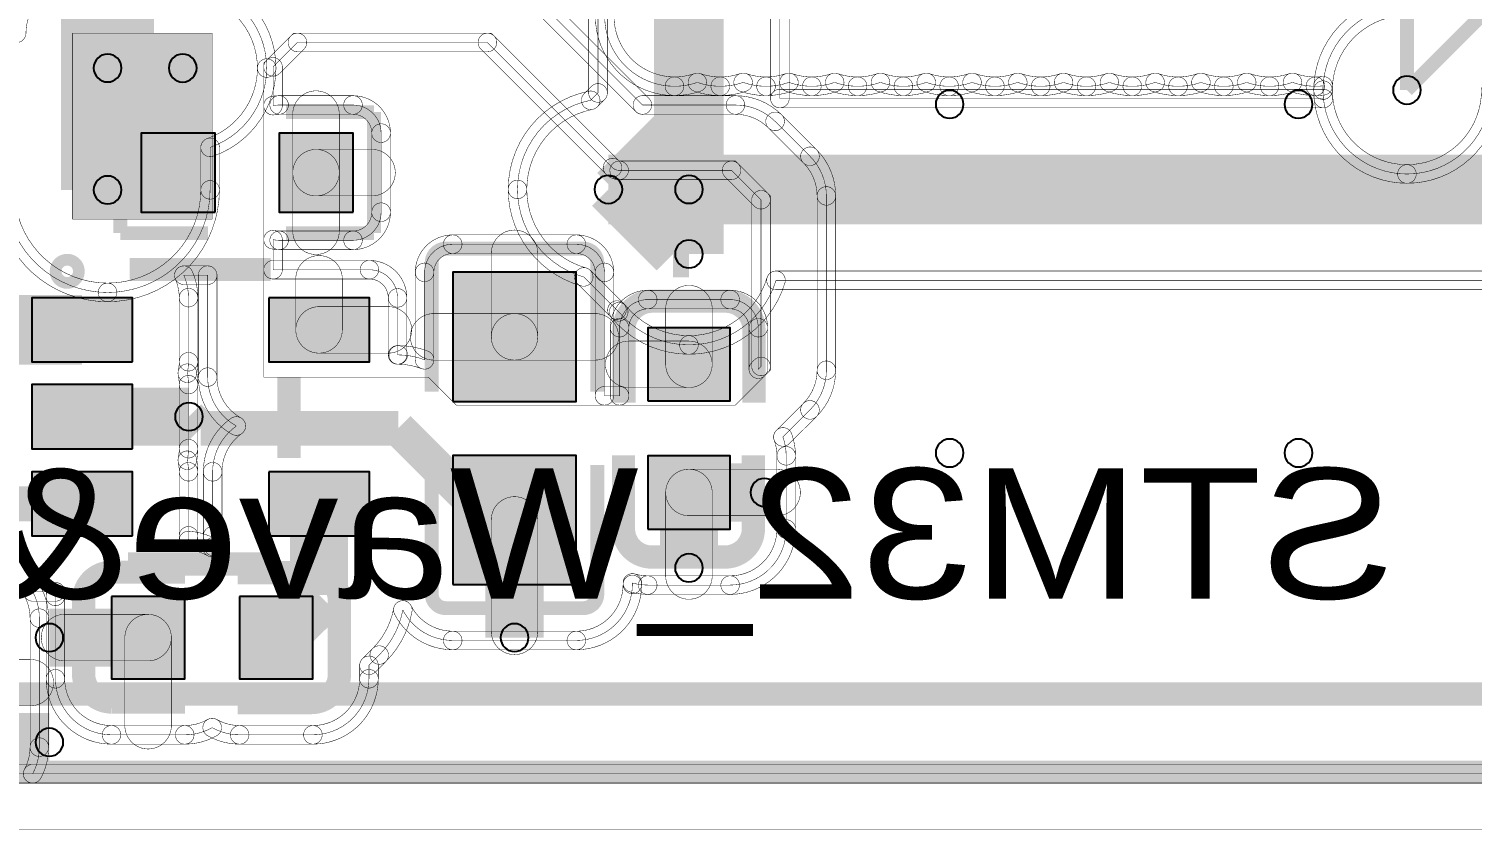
# Model space of a CAD drawing. Header units: millimetres. Extents: x -4.3 to 69.9, y 0.1 to 36.1.
# Drawn here: x 24.41 to 40.18, y 0.06 to 8.81 of the extents above; entities that cross this region are included whole.
import ezdxf
from ezdxf.enums import TextEntityAlignment as Align

# ---------------------------------------------------------------- set-up
doc = ezdxf.new("R2010")
doc.units = ezdxf.units.MM
for name, color, linetype, true_color in [('Bottom Layer', 7, 'Continuous', 0x0000ff), ('Bottom Silkscreen Layer', 7, 'Continuous', 0x66cc33), ('Hole Layer', 7, 'Continuous', 0x222222), ('Top Layer', 7, 'Continuous', 0xff0000), ('Top Silkscreen Layer', 7, 'Continuous', 0xffcc00)]:
    doc.layers.add(name, color=color, linetype=linetype, true_color=true_color)
doc.styles.get("Standard").update_dxf_attribs({"font": 'arial.ttf'})

msp = doc.modelspace()

# ---------------------------------------------------------------- hatches: boundary and pattern name
at = {"layer": 'Top Layer'}
for points in [[(24.892, 8.763), (24.892, 6.731), (26.416, 6.731), (26.416, 8.763)], [(26.447, 6.807), (26.447, 7.671), (25.64, 7.671), (25.64, 6.807)], [(27.954, 6.807), (27.954, 7.671), (27.147, 7.671), (27.147, 6.807)], [(29.043, 4.74), (30.393, 4.74), (30.393, 6.15), (29.043, 6.15)], [(25.545, 5.173), (25.545, 5.873), (24.445, 5.873), (24.445, 5.173)], [(27.033, 5.871), (27.033, 5.171), (28.133, 5.171), (28.133, 5.871)], [(31.173, 4.745), (32.073, 4.745), (32.073, 5.545), (31.173, 5.545)], [(25.545, 4.223), (25.545, 4.923), (24.445, 4.923), (24.445, 4.223)], [(29.043, 2.74), (30.393, 2.74), (30.393, 4.15), (29.043, 4.15)], [(31.173, 3.345), (32.073, 3.345), (32.073, 4.145), (31.173, 4.145)], [(25.545, 3.271), (25.545, 3.971), (24.445, 3.971), (24.445, 3.271)], [(27.033, 3.971), (27.033, 3.271), (28.133, 3.271), (28.133, 3.971)], [(25.316, 2.609), (25.316, 1.709), (26.116, 1.709), (26.116, 2.609)], [(26.716, 2.609), (26.716, 1.709), (27.516, 1.709), (27.516, 2.609)]]:
    msp.add_hatch(color=256, dxfattribs=at).paths.add_polyline_path(points)

# ---------------------------------------------------------------- linework, layer by layer
at = {"layer": 'Bottom Layer', "const_width": 0.00508}
msp.add_lwpolyline([(-0.127, 0.058), (69.873, 0.058), (69.873, 36.057), (-0.127, 36.057)], close=True, dxfattribs=at)
at = {"layer": 'Bottom Layer'}
for points, const_width in [([(25.273, 8.382), (25.273, 15.24)], 1.016), ([(31.623, 10.055), (31.623, 7.878)], 0.762), ([(39.465, 8.141), (40.341, 9.017)], 0.152), ([(25.273, 8.382), (25.273, 7.051)], 1.016), ([(25.273, 8.382), (26.094, 8.382)], 0.508), ([(31.623, 7.878), (31.623, 7.056)], 0.762), ([(31.623, 7.878), (30.801, 7.056)], 0.508), ([(30.744, 7.056), (30.801, 7.056)], 0.762), ([(30.801, 7.056), (31.623, 7.056)], 0.762), ([(31.623, 6.35), (31.623, 7.056)], 0.762), ([(31.623, 7.056), (41.317, 7.056)], 0.762), ([(30.744, 7.056), (31.449, 6.35)], 0.508), ([(31.449, 6.35), (31.623, 6.35)], 0.508), ([(67.018, 0.671), (0.485, 0.671)], 0.00508)]:
    msp.add_lwpolyline(points, dxfattribs=dict(at, const_width=const_width))
at = {"layer": 'Bottom Layer', "const_width": 0.00508}
for points in [[(40.341, 9.705, 0.198912), (39.854, 9.504), (39.854, 9.504), (39.407, 9.056, 0.395676), (38.548, 8.141, 0.025282), (38.553, 8.049), (32.616, 8.049), (32.616, 10.055), (32.616, 10.055), (32.616, 11.076), (32.749, 10.943), (32.749, 10.943, 0.198912), (33.236, 10.742), (39.101, 10.742, 0.3173), (39.965, 10.132, 0.414214), (40.882, 11.049, 0.146428)], [(24.153, 7.051, 0.414214), (25.273, 5.93, 0.414214), (26.393, 7.051), (26.393, 7.515, 0.32004), (27.011, 8.382, 0.32004), (26.393, 9.249)], [(30.63, 9.167), (30.63, 8.11), (30.55, 8.03, 0.357737), (29.751, 7.056, 0.336022), (30.475, 6.099), (30.837, 5.738), (30.837, 5.738, 0.00802), (30.857, 5.718, 0.223962), (31.623, 5.357, 0.330554), (32.574, 6.062), (41.317, 6.062)]]:
    msp.add_lwpolyline(points, format="xyb", dxfattribs=at)
for points in [[(32.718, 8.049, -1), (32.515, 8.049), (32.515, 10.055, -1), (32.718, 10.055)], [(26.426, 9.345, -0.32004), (27.113, 8.382, -1), (26.91, 8.382, 0.32004), (26.36, 9.153, -1)], [(30.528, 9.167, -1), (30.732, 9.167), (30.732, 8.11, -1), (30.528, 8.11)], [(38.447, 8.141, -0.395676), (39.4, 9.158, -1), (39.413, 8.955, 0.395676), (38.65, 8.141, -1)], [(27.113, 8.382, -0.32004), (26.426, 7.419, -1), (26.36, 7.611, 0.32004), (26.91, 8.382, -1)], [(30.622, 7.958, -1), (30.478, 8.101), (30.558, 8.182, -1), (30.702, 8.038)], [(38.452, 8.038, -0.025282), (38.447, 8.141, -1), (38.65, 8.141, 0.025282), (38.654, 8.059, -1)], [(29.649, 7.056, -0.357737), (30.53, 8.129, -1), (30.57, 7.93, 0.357737), (29.852, 7.056, -1)], [(32.616, 7.947, -1), (32.616, 8.15), (38.553, 8.15, -1), (38.553, 7.947)], [(26.495, 7.051, -1), (26.292, 7.051), (26.292, 7.515, -1), (26.495, 7.515)], [(25.273, 5.829, -0.414214), (24.051, 7.051, -1), (24.255, 7.051, 0.414214), (25.273, 6.032, -1)], [(26.495, 7.051, -0.414214), (25.273, 5.829, -1), (25.273, 6.032, 0.414214), (26.292, 7.051, -1)], [(30.447, 6.002, -0.336022), (29.649, 7.056, -1), (29.852, 7.056, 0.336022), (30.502, 6.197, -1)], [(30.403, 6.028, -1), (30.547, 6.171), (30.909, 5.809, -1), (30.765, 5.666)], [(32.671, 6.033, -0.330554), (31.623, 5.255, -1), (31.623, 5.458, 0.330554), (32.476, 6.092, -1)], [(32.574, 5.961, -1), (32.574, 6.164), (41.317, 6.164, -1), (41.317, 5.961)], [(30.765, 5.666, -1), (30.909, 5.809), (30.909, 5.809, -1), (30.765, 5.666)], [(30.787, 5.644, -0.00802), (30.765, 5.666, -1), (30.909, 5.809, 0.00802), (30.926, 5.792, -1)], [(31.623, 5.255, -0.223962), (30.778, 5.654, -1), (30.935, 5.783, 0.223962), (31.623, 5.458, -1)], [(0.485, 0.57, -1), (0.485, 0.773), (67.018, 0.773, -1), (67.018, 0.57)]]:
    msp.add_lwpolyline(points, format="xyb", close=True, dxfattribs=at)
at = {"layer": 'Hole Layer'}
for points in [[(25.121, 8.382, 1), (25.425, 8.382), (25.425, 8.382, 1), (25.121, 8.382)], [(25.942, 8.382, 1), (26.247, 8.382), (26.247, 8.382, 1), (25.942, 8.382)], [(39.313, 8.141, 1), (39.617, 8.141), (39.617, 8.141, 1), (39.313, 8.141)], [(34.318, 7.986, 1), (34.623, 7.986), (34.623, 7.986, 1), (34.318, 7.986)], [(38.128, 7.986, 1), (38.433, 7.986), (38.433, 7.986, 1), (38.128, 7.986)], [(25.121, 7.05, 1), (25.426, 7.05), (25.426, 7.05, 1), (25.121, 7.05)], [(30.591, 7.056, 1), (30.896, 7.056), (30.896, 7.056, 1), (30.591, 7.056)], [(31.471, 7.056, 1), (31.775, 7.056), (31.775, 7.056, 1), (31.471, 7.056)], [(31.471, 6.35, 1), (31.775, 6.35), (31.775, 6.35, 1), (31.471, 6.35)], [(26.01, 4.573, 1), (26.314, 4.573), (26.314, 4.573, 1), (26.01, 4.573)], [(34.318, 4.176, 1), (34.623, 4.176), (34.623, 4.176, 1), (34.318, 4.176)], [(38.128, 4.176, 1), (38.433, 4.176), (38.433, 4.176, 1), (38.128, 4.176)], [(32.295, 3.745, 1), (32.599, 3.745), (32.599, 3.745, 1), (32.295, 3.745)], [(31.471, 2.921, 1), (31.775, 2.921), (31.775, 2.921, 1), (31.471, 2.921)], [(24.486, 2.159, 1), (24.79, 2.159), (24.79, 2.159, 1), (24.486, 2.159)], [(29.566, 2.159, 1), (29.87, 2.159), (29.87, 2.159, 1), (29.566, 2.159)], [(24.486, 1.016, 1), (24.79, 1.016), (24.79, 1.016, 1), (24.486, 1.016)]]:
    msp.add_lwpolyline(points, format="xyb", dxfattribs=at)
at = {"layer": 'Top Layer', "const_width": 0.00508}
for points in [[(-0.127, 36.057), (-0.127, 0.058), (69.873, 0.058), (69.873, 36.057)], [(24.892, 8.763), (24.892, 6.731), (26.416, 6.731), (26.416, 8.763)], [(26.979, 5.005), (26.979, 8.437), (27.305, 8.763), (29.464, 8.763), (30.861, 7.366), (32.131, 7.366), (32.512, 6.985), (32.512, 5.08), (32.131, 4.699), (29.083, 4.699), (28.777, 5.005)]]:
    msp.add_lwpolyline(points, close=True, dxfattribs=at)
at = {"layer": 'Top Layer'}
for points, const_width in [([(39.465, 9.595), (39.465, 8.141)], 0.152), ([(23.368, 5.523), (24.995, 5.523)], 0.762), ([(24.995, 4.573), (26.162, 4.573)], 0.635), ([(26.29, 4.445), (26.162, 4.573)], 0.381), ([(26.29, 4.445), (28.448, 4.445)], 0.381), ([(28.448, 4.445), (29.448, 3.445)], 0.381), ([(31.623, 3.745), (31.623, 2.921)], 0.635), ([(31.623, 3.745), (32.447, 3.745)], 0.635), ([(24.995, 3.621), (23.287, 3.621)], 0.381), ([(27.583, 2.626), (27.583, 3.621)], 0.635), ([(29.448, 3.445), (29.718, 3.445)], 0.381), ([(29.718, 3.445), (29.718, 2.159)], 0.635), ([(27.116, 2.159), (27.583, 2.626)], 0.635), ([(25.716, 2.159), (24.638, 2.159)], 0.635), ([(23.892, 1.016), (24.638, 1.016)], 0.635)]:
    msp.add_lwpolyline(points, dxfattribs=dict(at, const_width=const_width))
at = {"layer": 'Top Layer', "const_width": 0.00508}
for points in [[(24.178, 8.763, -0.414214), (24.892, 9.477, -1), (24.892, 9.274, 0.414214), (24.382, 8.763, -1)], [(29.825, 9.124, -1), (29.969, 9.268), (31.186, 8.05, -1), (31.043, 7.906)], [(31.465, 8.081, -0.414214), (30.601, 8.945, -1), (30.805, 8.945, 0.414214), (31.465, 8.285, -1)], [(27.152, 8.323, -1), (27.009, 8.467), (27.275, 8.733, -1), (27.419, 8.59)], [(27.347, 8.56, -1), (27.347, 8.763), (29.422, 8.763, -1), (29.422, 8.56)], [(29.35, 8.59, -1), (29.494, 8.733), (30.861, 7.366, -1), (30.717, 7.222)], [(30.866, 5.545), (30.866, 4.801), (30.7, 4.801), (30.7, 6.15, 0.414214), (30.393, 6.457), (29.043, 6.457), (29.043, 6.457, 0.414214), (28.736, 6.15), (28.736, 5.194, 0.091891), (28.448, 5.248), (28.44, 5.248), (28.44, 5.871, 0.414214), (28.133, 6.178), (27.081, 6.178), (27.081, 6.507, 0.054727), (27.147, 6.5), (27.954, 6.5), (27.954, 6.5, 0.414214), (28.261, 6.807), (28.261, 7.671), (28.261, 7.671, 0.414214), (27.954, 7.978), (27.147, 7.978), (27.147, 7.978, 0.054727), (27.081, 7.971), (27.081, 8.395), (27.347, 8.661), (29.422, 8.661), (30.789, 7.294), (30.789, 7.294, 0.198912), (30.861, 7.264), (30.861, 7.264), (32.089, 7.264), (32.41, 6.943), (32.41, 5.122), (32.38, 5.092), (32.38, 5.545, 0.414214), (32.073, 5.852), (31.173, 5.852), (31.173, 5.852, 0.414214)], [(27.182, 7.971, -1), (26.979, 7.971), (26.979, 8.395, -1), (27.182, 8.395)], [(31.748, 8.129, -0.083726), (31.465, 8.081, -1), (31.465, 8.285, 0.083726), (31.682, 8.321, -1)], [(31.965, 8.081, -0.083726), (31.682, 8.129, -1), (31.748, 8.321, 0.083726), (31.965, 8.285, -1)], [(32.248, 8.129, -0.08377), (31.965, 8.081, -1), (31.965, 8.285, 0.08377), (32.182, 8.321, -1)], [(32.465, 8.081, -0.08377), (32.182, 8.129, -1), (32.248, 8.321, 0.08377), (32.465, 8.285, -1)], [(32.748, 8.129, -0.083726), (32.465, 8.081, -1), (32.465, 8.285, 0.083726), (32.682, 8.321, -1)], [(32.965, 8.081, -0.083726), (32.682, 8.129, -1), (32.748, 8.321, 0.083726), (32.965, 8.285, -1)], [(33.248, 8.129, -0.08377), (32.965, 8.081, -1), (32.965, 8.285, 0.08377), (33.182, 8.321, -1)], [(33.465, 8.081, -0.08377), (33.182, 8.129, -1), (33.248, 8.321, 0.08377), (33.465, 8.285, -1)], [(33.748, 8.129, -0.083726), (33.465, 8.081, -1), (33.465, 8.285, 0.083726), (33.682, 8.321, -1)], [(33.965, 8.081, -0.083726), (33.682, 8.129, -1), (33.748, 8.321, 0.083726), (33.965, 8.285, -1)], [(34.248, 8.129, -0.08377), (33.965, 8.081, -1), (33.965, 8.285, 0.08377), (34.182, 8.321, -1)], [(34.465, 8.081, -0.08377), (34.182, 8.129, -1), (34.248, 8.321, 0.08377), (34.465, 8.285, -1)], [(34.748, 8.129, -0.083726), (34.465, 8.081, -1), (34.465, 8.285, 0.083726), (34.682, 8.321, -1)], [(34.965, 8.081, -0.083726), (34.682, 8.129, -1), (34.748, 8.321, 0.083726), (34.965, 8.285, -1)], [(35.248, 8.129, -0.08377), (34.965, 8.081, -1), (34.965, 8.285, 0.08377), (35.182, 8.321, -1)], [(35.465, 8.081, -0.08377), (35.182, 8.129, -1), (35.248, 8.321, 0.08377), (35.465, 8.285, -1)], [(35.748, 8.129, -0.083726), (35.465, 8.081, -1), (35.465, 8.285, 0.083726), (35.682, 8.321, -1)], [(35.965, 8.081, -0.083726), (35.682, 8.129, -1), (35.748, 8.321, 0.083726), (35.965, 8.285, -1)], [(36.248, 8.129, -0.08377), (35.965, 8.081, -1), (35.965, 8.285, 0.08377), (36.182, 8.321, -1)], [(36.465, 8.081, -0.08377), (36.182, 8.129, -1), (36.248, 8.321, 0.08377), (36.465, 8.285, -1)], [(36.748, 8.129, -0.083726), (36.465, 8.081, -1), (36.465, 8.285, 0.083726), (36.682, 8.321, -1)], [(36.965, 8.081, -0.083726), (36.682, 8.129, -1), (36.748, 8.321, 0.083726), (36.965, 8.285, -1)], [(37.248, 8.129, -0.08377), (36.965, 8.081, -1), (36.965, 8.285, 0.08377), (37.182, 8.321, -1)], [(37.465, 8.081, -0.08377), (37.182, 8.129, -1), (37.248, 8.321, 0.08377), (37.465, 8.285, -1)], [(37.748, 8.129, -0.083726), (37.465, 8.081, -1), (37.465, 8.285, 0.083726), (37.682, 8.321, -1)], [(37.965, 8.081, -0.083726), (37.682, 8.129, -1), (37.748, 8.321, 0.083726), (37.965, 8.285, -1)], [(38.248, 8.129, -0.08377), (37.965, 8.081, -1), (37.965, 8.285, 0.08377), (38.182, 8.321, -1)], [(38.465, 8.081, -0.08377), (38.182, 8.129, -1), (38.248, 8.321, 0.08377), (38.465, 8.285, -1)], [(38.561, 8.087, -0.027692), (38.465, 8.081, -1), (38.465, 8.285, 0.027692), (38.538, 8.289, -1)], [(38.447, 8.141, -0.012659), (38.448, 8.193, -1), (38.651, 8.183, 0.012659), (38.65, 8.141, -1)], [(39.465, 7.123, -0.414214), (38.447, 8.141, -1), (38.65, 8.141, 0.414214), (39.465, 7.326, -1)], [(40.484, 8.141, -0.414214), (39.465, 7.123, -1), (39.465, 7.326, 0.414214), (40.28, 8.141, -1)], [(27.058, 8.07, -0.054727), (27.147, 8.08, -1), (27.147, 7.877, 0.054727), (27.103, 7.872, -1)], [(27.147, 7.877, -1), (27.147, 8.08), (27.954, 8.08, -1), (27.954, 7.877)], [(27.147, 7.877, -1), (27.147, 8.08), (27.147, 8.08, -1), (27.147, 7.877)], [(27.804, 7.239, -1), (27.296, 7.239), (27.296, 7.879, -1), (27.804, 7.879)], [(27.954, 8.08, -0.414214), (28.363, 7.671, -1), (28.159, 7.671, 0.414214), (27.954, 7.877, -1)], [(31.115, 7.877, -1), (31.115, 8.08), (32.131, 8.08, -1), (32.131, 7.877)], [(32.131, 8.08, -0.198912), (32.636, 7.871, -1), (32.492, 7.727, 0.198912), (32.131, 7.877, -1)], [(32.492, 7.727, -1), (32.636, 7.871), (33.017, 7.49, -1), (32.873, 7.346)], [(32.492, 7.727, -1), (32.636, 7.871), (32.636, 7.871, -1), (32.492, 7.727)], [(28.363, 6.807, -1), (28.159, 6.807), (28.159, 7.671, -1), (28.363, 7.671)], [(28.159, 7.671, -1), (28.363, 7.671), (28.363, 7.671, -1), (28.159, 7.671)], [(27.55, 6.985, -1), (27.55, 7.493), (28.162, 7.493, -1), (28.162, 6.985)], [(27.296, 7.239, -1), (27.804, 7.239), (27.804, 6.599, -1), (27.296, 6.599)], [(33.017, 7.49, -0.198912), (33.226, 6.985, -1), (33.023, 6.985, 0.198912), (32.873, 7.346, -1)], [(32.873, 7.346, -1), (33.017, 7.49), (33.017, 7.49, -1), (32.873, 7.346)], [(30.717, 7.222, -1), (30.861, 7.366), (30.861, 7.366, -1), (30.717, 7.222)], [(30.861, 7.163, -0.198912), (30.717, 7.222, -1), (30.861, 7.366, -1)], [(30.861, 7.163, -1), (30.861, 7.366), (30.861, 7.366, -1), (30.861, 7.163)], [(30.861, 7.163, -1), (30.861, 7.366), (32.089, 7.366, -1), (32.089, 7.163)], [(32.017, 7.193, -1), (32.161, 7.336), (32.482, 7.015, -1), (32.339, 6.871)], [(32.309, 6.943, -1), (32.512, 6.943), (32.512, 5.122, -1), (32.309, 5.122)], [(33.226, 5.08, -1), (33.023, 5.08), (33.023, 6.985, -1), (33.226, 6.985)], [(33.226, 6.985, -1), (33.023, 6.985), (33.023, 6.985, -1), (33.226, 6.985)], [(28.363, 6.807, -0.414214), (27.954, 6.398, -1), (27.954, 6.601, 0.414214), (28.159, 6.807, -1)], [(27.182, 6.178, -1), (26.979, 6.178), (26.979, 6.507, -1), (27.182, 6.507)], [(27.147, 6.398, -0.054727), (27.058, 6.408, -1), (27.103, 6.606, 0.054727), (27.147, 6.601, -1)], [(27.147, 6.398, -1), (27.147, 6.601), (27.954, 6.601, -1), (27.954, 6.398)], [(27.954, 6.398, -1), (27.954, 6.601), (27.954, 6.601, -1), (27.954, 6.398)], [(28.634, 6.15, -0.414214), (29.043, 6.559, -1), (29.043, 6.356, 0.414214), (28.837, 6.15, -1)], [(29.043, 6.356, -1), (29.043, 6.559), (30.393, 6.559, -1), (30.393, 6.356)], [(29.043, 6.356, -1), (29.043, 6.559), (29.043, 6.559, -1), (29.043, 6.356)], [(29.972, 5.445, -1), (29.464, 5.445), (29.464, 6.358, -1), (29.972, 6.358)], [(30.393, 6.559, -0.414214), (30.802, 6.15, -1), (30.599, 6.15, 0.414214), (30.393, 6.356, -1)], [(27.837, 5.521, -1), (27.329, 5.521), (27.329, 6.079, -1), (27.837, 6.079)], [(26.199, 6.16, -0.103662), (26.259, 5.873, -1), (26.056, 5.873, 0.103662), (26.013, 6.078, -1)], [(26.106, 6.017, -1), (26.106, 6.22), (26.367, 6.22, -1), (26.367, 6.017)], [(26.265, 6.119, -1), (26.468, 6.119), (26.468, 5.005, -1), (26.265, 5.005)], [(27.081, 6.077, -1), (27.081, 6.28), (28.133, 6.28, -1), (28.133, 6.077)], [(28.133, 6.28, -0.414214), (28.542, 5.871, -1), (28.339, 5.871, 0.414214), (28.133, 6.077, -1)], [(28.634, 6.15, -1), (28.837, 6.15), (28.837, 5.194, -1), (28.634, 5.194)], [(30.802, 4.801, -1), (30.599, 4.801), (30.599, 6.15, -1), (30.802, 6.15)], [(26.416, 3.143, 0.112588), (26.155, 3.22, 0.020951), (26.157, 3.271), (26.157, 3.971, 0.051874), (26.144, 4.097, 0.051874), (26.157, 4.223), (26.157, 4.923, 0.05145), (26.144, 5.048, 0.05145), (26.157, 5.173), (26.157, 5.873, 0.103662), (26.106, 6.119), (26.367, 6.119), (26.367, 5.005), (26.367, 5.005, 0.271404), (26.68, 4.471, 0.243501), (26.421, 3.971), (26.421, 3.271, 0.049171), (26.433, 3.152, 0.007732)], [(31.877, 5.145, -1), (31.369, 5.145), (31.369, 5.753, -1), (31.877, 5.753)], [(26.259, 5.173, -1), (26.056, 5.173), (26.056, 5.873, -1), (26.259, 5.873)], [(28.542, 5.248, -1), (28.339, 5.248), (28.339, 5.871, -1), (28.542, 5.871)], [(30.764, 5.545, -0.414214), (31.173, 5.954, -1), (31.173, 5.751, 0.414214), (30.967, 5.545, -1)], [(31.173, 5.751, -1), (31.173, 5.954), (32.073, 5.954, -1), (32.073, 5.751)], [(31.173, 5.751, -1), (31.173, 5.954), (31.173, 5.954, -1), (31.173, 5.751)], [(32.073, 5.954, -0.414214), (32.482, 5.545, -1), (32.279, 5.545, 0.414214), (32.073, 5.751, -1)], [(27.583, 5.267, -1), (27.583, 5.775), (28.341, 5.775, -1), (28.341, 5.267)], [(28.835, 5.191, -1), (28.835, 5.699), (29.718, 5.699, -1), (29.718, 5.191)], [(29.718, 5.191, -1), (29.718, 5.699), (30.601, 5.699, -1), (30.601, 5.191)], [(30.764, 5.545, -1), (30.967, 5.545), (30.967, 4.801, -1), (30.764, 4.801)], [(32.482, 5.092, -1), (32.279, 5.092), (32.279, 5.545, -1), (32.482, 5.545)], [(30.965, 4.891, -1), (30.965, 5.399), (31.623, 5.399, -1), (31.623, 4.891)], [(26.259, 5.173, -0.05145), (26.244, 5.027, -1), (26.045, 5.069, 0.05145), (26.056, 5.173, -1)], [(28.44, 5.146, -1), (28.44, 5.349), (28.448, 5.349, -1), (28.448, 5.146)], [(28.448, 5.349, -0.091891), (28.772, 5.289, -1), (28.699, 5.099, 0.091891), (28.448, 5.146, -1)], [(32.452, 5.02, -1), (32.309, 5.164), (32.339, 5.194, -1), (32.482, 5.05)], [(26.244, 5.069, -0.05145), (26.259, 4.923, -1), (26.056, 4.923, 0.05145), (26.045, 5.027, -1)], [(26.265, 5.005, -1), (26.468, 5.005), (26.468, 5.005, -1), (26.265, 5.005)], [(26.63, 4.382, -0.271404), (26.265, 5.005, -1), (26.468, 5.005, 0.271404), (26.729, 4.56, -1)], [(33.226, 5.08, -0.198912), (33.017, 4.575, -1), (32.873, 4.719, 0.198912), (33.023, 5.08, -1)], [(33.226, 5.08, -1), (33.023, 5.08), (33.023, 5.08, -1), (33.226, 5.08)], [(26.259, 4.223, -1), (26.056, 4.223), (26.056, 4.923, -1), (26.259, 4.923)], [(30.7, 4.699, -1), (30.7, 4.902), (30.866, 4.902, -1), (30.866, 4.699)], [(32.721, 4.28, -1), (32.577, 4.423), (32.873, 4.719, -1), (33.017, 4.575)], [(33.017, 4.575, -1), (32.873, 4.719), (32.873, 4.719, -1), (33.017, 4.575)], [(26.319, 3.971, -0.243501), (26.621, 4.554, -1), (26.738, 4.388, 0.243501), (26.523, 3.971, -1)], [(32.745, 4.386, -0.086262), (32.787, 4.145, -1), (32.584, 4.145, 0.086262), (32.554, 4.317, -1)], [(26.259, 4.223, -0.051874), (26.244, 4.076, -1), (26.045, 4.118, 0.051874), (26.056, 4.223, -1)], [(26.244, 4.118, -0.051874), (26.259, 3.971, -1), (26.056, 3.971, 0.051874), (26.045, 4.076, -1)], [(32.787, 3.345, -1), (32.584, 3.345), (32.584, 4.145, -1), (32.787, 4.145)], [(26.259, 3.271, -1), (26.056, 3.271), (26.056, 3.971, -1), (26.259, 3.971)], [(26.319, 3.971, -1), (26.523, 3.971), (26.523, 3.271, -1), (26.319, 3.271)], [(31.369, 3.745, -1), (31.877, 3.745), (31.877, 2.832, -1), (31.369, 2.832)], [(31.623, 3.491, -1), (31.623, 3.999), (32.586, 3.999, -1), (32.586, 3.491)], [(29.464, 3.445, -1), (29.972, 3.445), (29.972, 2.227, -1), (29.464, 2.227)], [(26.259, 3.271, -0.020951), (26.256, 3.211, -1), (26.054, 3.228, 0.020951), (26.056, 3.271, -1)], [(26.162, 3.321, -0.112588), (26.466, 3.231, -1), (26.366, 3.054, 0.112588), (26.149, 3.119, -1)], [(26.333, 3.132, -0.049171), (26.319, 3.271, -1), (26.523, 3.271, 0.049171), (26.532, 3.171, -1)], [(32.787, 3.345, -0.414214), (32.073, 2.631, -1), (32.073, 2.834, 0.414214), (32.584, 3.345, -1)], [(26.366, 3.231, -0.007732), (26.386, 3.242, -1), (26.48, 3.062, 0.007732), (26.466, 3.054, -1)], [(31.107, 2.74, -0.414214), (30.393, 2.026, -1), (30.393, 2.229, 0.414214), (30.904, 2.74, -1)], [(31.107, 2.74, -1), (30.904, 2.74), (30.904, 2.756, -1), (31.107, 2.756)], [(31.173, 2.631, -0.069554), (30.977, 2.659, -1), (31.033, 2.854, 0.069554), (31.173, 2.834, -1)], [(24.546, 2.707, -0.122599), (24.63, 2.372, -1), (24.427, 2.372, 0.122599), (24.367, 2.611, -1)], [(24.457, 2.557, -1), (24.457, 2.761), (24.706, 2.761, -1), (24.706, 2.557)], [(24.602, 2.609, -0.020441), (24.605, 2.667, -1), (24.807, 2.651, 0.020441), (24.805, 2.609, -1)], [(24.602, 2.609, -1), (24.805, 2.609), (24.805, 1.709, -1), (24.602, 1.709)], [(31.173, 2.631, -1), (31.173, 2.834), (32.073, 2.834, -1), (32.073, 2.631)], [(28.598, 2.443, -0.153022), (28.312, 1.897, -1), (28.169, 2.04, 0.153022), (28.398, 2.479, -1)], [(29.043, 2.026, -0.281662), (28.408, 2.415, -1), (28.588, 2.508, 0.281662), (29.043, 2.229, -1)], [(24.427, 2.372, -1), (24.63, 2.372), (24.63, 0.962, -1), (24.427, 0.962)], [(24.803, 1.905, -1), (24.803, 2.413), (25.716, 2.413, -1), (25.716, 1.905)], [(25.462, 2.159, -1), (25.97, 2.159), (25.97, 1.196, -1), (25.462, 1.196)], [(29.043, 2.026, -1), (29.043, 2.229), (30.393, 2.229, -1), (30.393, 2.026)], [(28.2, 1.785, -1), (28.056, 1.928), (28.169, 2.04, -1), (28.312, 1.897)], [(28.312, 1.897, -1), (28.169, 2.04), (28.169, 2.04, -1), (28.312, 1.897)], [(23.241, 1.413, -1), (23.241, 1.921), (24.429, 1.921, -1), (24.429, 1.413)], [(28.23, 1.709, -1), (28.027, 1.709), (28.027, 1.856, -1), (28.23, 1.856)], [(25.316, 0.995, -0.414214), (24.602, 1.709, -1), (24.805, 1.709, 0.414214), (25.316, 1.198, -1)], [(28.23, 1.709, -0.414214), (27.516, 0.995, -1), (27.516, 1.198, 0.414214), (28.027, 1.709, -1)], [(26.466, 1.087, -0.128764), (26.116, 0.995, -1), (26.116, 1.198, 0.128764), (26.366, 1.264, -1)], [(26.716, 0.995, -0.128764), (26.366, 1.087, -1), (26.466, 1.264, 0.128764), (26.716, 1.198, -1)], [(25.316, 0.995, -1), (25.316, 1.198), (26.116, 1.198, -1), (26.116, 0.995)], [(26.716, 0.995, -1), (26.716, 1.198), (27.516, 1.198, -1), (27.516, 0.995)], [(24.63, 0.962, -0.124419), (24.544, 0.623, -1), (24.365, 0.719, 0.124419), (24.427, 0.962, -1)], [(24.455, 0.57, -1), (24.455, 0.773), (42.534, 0.773, -1), (42.534, 0.57)]]:
    msp.add_lwpolyline(points, format="xyb", close=True, dxfattribs=at)
for points in [[(24.892, 9.375, 0.414214), (24.28, 8.763)], [(42.534, 0.671), (24.455, 0.671, 0.124419), (24.528, 0.962), (24.528, 2.372, 0.122599), (24.457, 2.659), (24.706, 2.659, 0.020441), (24.704, 2.609), (24.704, 1.709, 0.414214), (25.316, 1.097), (26.116, 1.097, 0.128764), (26.416, 1.175, 0.128764), (26.716, 1.097), (27.516, 1.097, 0.414214), (28.128, 1.709), (28.128, 1.856), (28.24, 1.969), (28.24, 1.969, 0.153022), (28.498, 2.461, 0.281662), (29.043, 2.128), (30.393, 2.128, 0.414214), (31.005, 2.74), (31.005, 2.756, 0.069554), (31.173, 2.733), (32.073, 2.733, 0.414214), (32.685, 3.345), (32.685, 4.145, 0.086262), (32.649, 4.352), (32.945, 4.647), (32.945, 4.647, 0.198912), (33.124, 5.08), (33.124, 5.08), (33.124, 6.985), (33.124, 6.985, 0.198912), (32.945, 7.418), (32.945, 7.418), (32.564, 7.799), (32.564, 7.799, 0.198912), (32.131, 7.978), (31.115, 7.978), (29.897, 9.196)], [(30.703, 8.945, 0.414214), (31.465, 8.183, 0.083726), (31.715, 8.225, 0.083726), (31.965, 8.183, 0.08377), (32.215, 8.225, 0.08377), (32.465, 8.183, 0.083726), (32.715, 8.225, 0.083726), (32.965, 8.183, 0.08377), (33.215, 8.225, 0.08377), (33.465, 8.183, 0.083726), (33.715, 8.225, 0.083726), (33.965, 8.183, 0.08377), (34.215, 8.225, 0.08377), (34.465, 8.183, 0.083726), (34.715, 8.225, 0.083726), (34.965, 8.183, 0.08377), (35.215, 8.225, 0.08377), (35.465, 8.183, 0.083726), (35.715, 8.225, 0.083726), (35.965, 8.183, 0.08377), (36.215, 8.225, 0.08377), (36.465, 8.183, 0.083726), (36.715, 8.225, 0.083726), (36.965, 8.183, 0.08377), (37.215, 8.225, 0.08377), (37.465, 8.183, 0.083726), (37.715, 8.225, 0.083726), (37.965, 8.183, 0.08377), (38.215, 8.225, 0.08377), (38.465, 8.183, 0.027692), (38.549, 8.188, 0.012659), (38.548, 8.141, 0.414214), (39.465, 7.224, 0.414214), (40.382, 8.141, 0.012659)]]:
    msp.add_lwpolyline(points, format="xyb", dxfattribs=at)
at = {"layer": 'Top Layer'}
for points in [[(26.447, 6.807), (26.447, 7.671), (25.64, 7.671), (25.64, 6.807)], [(27.954, 6.807), (27.954, 7.671), (27.147, 7.671), (27.147, 6.807)], [(29.043, 4.74), (30.393, 4.74), (30.393, 6.15), (29.043, 6.15)], [(25.545, 5.173), (25.545, 5.873), (24.445, 5.873), (24.445, 5.173)], [(27.033, 5.871), (27.033, 5.171), (28.133, 5.171), (28.133, 5.871)], [(31.173, 4.745), (32.073, 4.745), (32.073, 5.545), (31.173, 5.545)], [(25.545, 4.223), (25.545, 4.923), (24.445, 4.923), (24.445, 4.223)], [(29.043, 2.74), (30.393, 2.74), (30.393, 4.15), (29.043, 4.15)], [(31.173, 3.345), (32.073, 3.345), (32.073, 4.145), (31.173, 4.145)], [(25.545, 3.271), (25.545, 3.971), (24.445, 3.971), (24.445, 3.271)], [(27.033, 3.971), (27.033, 3.271), (28.133, 3.271), (28.133, 3.971)], [(25.316, 2.609), (25.316, 1.709), (26.116, 1.709), (26.116, 2.609)], [(26.716, 2.609), (26.716, 1.709), (27.516, 1.709), (27.516, 2.609)]]:
    msp.add_lwpolyline(points, close=True, dxfattribs=at)
at = {"layer": 'Top Silkscreen Layer', "const_width": 0.254}
for points in [[(56.635, 35.687), (0.635, 35.687), (0.635, 0.687), (56.635, 0.687)], [(56.635, 35.687), (0.635, 35.687), (0.635, 0.687), (56.635, 0.687)], [(51.926, 34.544), (6.096, 34.544), (6.096, 1.544), (51.926, 1.544)], [(51.926, 34.544), (6.096, 34.544), (6.096, 1.544), (51.926, 1.544)]]:
    msp.add_lwpolyline(points, close=True, dxfattribs=at)
at = {"layer": 'Top Silkscreen Layer'}
for points, const_width in [([(26.371, 7.9), (25.412, 7.9)], 0.152), ([(25.412, 7.9), (25.412, 6.578)], 0.152), ([(26.371, 7.9), (25.412, 7.9)], 0.152), ([(25.412, 7.9), (25.412, 6.578)], 0.152), ([(27.223, 7.9), (28.182, 7.9)], 0.152), ([(27.223, 7.9), (28.182, 7.9)], 0.152), ([(28.182, 7.9), (28.182, 6.578)], 0.152), ([(28.182, 7.9), (28.182, 6.578)], 0.152), ([(25.412, 6.578), (26.371, 6.578)], 0.152), ([(25.412, 6.578), (26.371, 6.578)], 0.152), ([(28.182, 6.578), (27.223, 6.578)], 0.152), ([(28.182, 6.578), (27.223, 6.578)], 0.152), ([(30.469, 6.409), (28.967, 6.409)], 0.152), ([(30.469, 6.409), (28.967, 6.409)], 0.152), ([(27.055, 6.181), (25.515, 6.181)], 0.254), ([(27.055, 6.181), (25.515, 6.181)], 0.254), ([(28.814, 6.256), (28.814, 4.846)], 0.152), ([(28.814, 6.256), (28.814, 4.846)], 0.152), ([(30.622, 4.846), (30.622, 6.256)], 0.152), ([(30.622, 4.846), (30.622, 6.256)], 0.152), ([(31.223, 5.835), (32.023, 5.835)], 0.254), ([(31.223, 5.835), (32.023, 5.835)], 0.254), ([(30.913, 4.725), (30.913, 5.525)], 0.254), ([(30.913, 4.725), (30.913, 5.525)], 0.254), ([(32.333, 4.725), (32.333, 5.525)], 0.254), ([(32.333, 4.725), (32.333, 5.525)], 0.254), ([(27.255, 5.005), (27.255, 4.121)], 0.254), ([(27.255, 5.005), (27.255, 4.121)], 0.254), ([(30.908, 4.149), (30.908, 3.349)], 0.254), ([(30.908, 4.149), (30.908, 3.349)], 0.254), ([(32.327, 4.149), (32.327, 3.349)], 0.254), ([(32.327, 4.149), (32.327, 3.349)], 0.254), ([(28.814, 2.634), (28.814, 4.044)], 0.152), ([(28.814, 2.634), (28.814, 4.044)], 0.152), ([(30.622, 4.044), (30.622, 2.634)], 0.152), ([(30.622, 4.044), (30.622, 2.634)], 0.152), ([(31.217, 3.04), (32.017, 3.04)], 0.254), ([(31.217, 3.04), (32.017, 3.04)], 0.254), ([(26.12, 2.874), (25.32, 2.874)], 0.254), ([(26.12, 2.874), (25.32, 2.874)], 0.254), ([(27.095, 2.963), (25.495, 2.963)], 0.254), ([(27.095, 2.963), (25.495, 2.963)], 0.254), ([(26.696, 2.869), (27.496, 2.869)], 0.254), ([(26.696, 2.869), (27.496, 2.869)], 0.254), ([(25.011, 2.565), (25.011, 1.765)], 0.254), ([(25.011, 2.565), (25.011, 1.765)], 0.254), ([(27.806, 2.559), (27.806, 1.759)], 0.254), ([(27.806, 2.559), (27.806, 1.759)], 0.254), ([(30.469, 2.481), (28.967, 2.481)], 0.152), ([(30.469, 2.481), (28.967, 2.481)], 0.152), ([(26.12, 1.455), (25.32, 1.455)], 0.254), ([(26.12, 1.455), (25.32, 1.455)], 0.254), ([(26.696, 1.449), (27.496, 1.449)], 0.254), ([(26.696, 1.449), (27.496, 1.449)], 0.254)]:
    msp.add_lwpolyline(points, dxfattribs=dict(at, const_width=const_width))
for points, const_width in [([(28.967, 6.409, 0.414214), (28.814, 6.256)], 0.152), ([(28.967, 6.409, 0.414214), (28.814, 6.256)], 0.152), ([(30.622, 6.256, 0.414214), (30.469, 6.409)], 0.152), ([(30.622, 6.256, 0.414214), (30.469, 6.409)], 0.152), ([(30.913, 5.525, -0.414239), (31.223, 5.835)], 0.254), ([(30.913, 5.525, -0.414239), (31.223, 5.835)], 0.254), ([(32.023, 5.835, -0.414214), (32.333, 5.525)], 0.254), ([(32.023, 5.835, -0.414214), (32.333, 5.525)], 0.254), ([(31.217, 3.039, -0.414214), (30.908, 3.349)], 0.254), ([(31.217, 3.039, -0.414214), (30.908, 3.349)], 0.254), ([(32.327, 3.349, -0.414239), (32.017, 3.039)], 0.254), ([(32.327, 3.349, -0.414239), (32.017, 3.039)], 0.254), ([(25.011, 2.565, -0.414214), (25.32, 2.874)], 0.254), ([(25.011, 2.565, -0.414214), (25.32, 2.874)], 0.254), ([(27.496, 2.869, -0.414239), (27.806, 2.559)], 0.254), ([(27.496, 2.869, -0.414239), (27.806, 2.559)], 0.254), ([(28.967, 2.481, -0.414214), (28.814, 2.634)], 0.152), ([(28.967, 2.481, -0.414214), (28.814, 2.634)], 0.152), ([(30.622, 2.634, -0.414214), (30.469, 2.481)], 0.152), ([(30.622, 2.634, -0.414214), (30.469, 2.481)], 0.152), ([(25.32, 1.455, -0.414239), (25.011, 1.765)], 0.254), ([(25.32, 1.455, -0.414239), (25.011, 1.765)], 0.254), ([(27.806, 1.759, -0.414214), (27.496, 1.449)], 0.254), ([(27.806, 1.759, -0.414214), (27.496, 1.449)], 0.254)]:
    msp.add_lwpolyline(points, format="xyb", dxfattribs=dict(at, const_width=const_width))
at = {"layer": 'Top Silkscreen Layer', "const_width": 0.254}
msp.add_lwpolyline([(24.769, 6.161, 1), (24.897, 6.161, 1)], format="xyb", close=True, dxfattribs=at)
msp.add_lwpolyline([(24.769, 6.161, 1), (24.897, 6.161, 1)], format="xyb", close=True, dxfattribs=at)

# ---------------------------------------------------------------- texts
at = {"layer": 'Bottom Silkscreen Layer', "text_generation_flag": 2, "width": 1.1}
msp.add_text('STM32_Wave&DSO_PCB_V1.0', height=1.4224, dxfattribs=at).set_placement((39.335, 2.159), align=Align.BOTTOM_LEFT)

doc.saveas('drawing.dxf')
